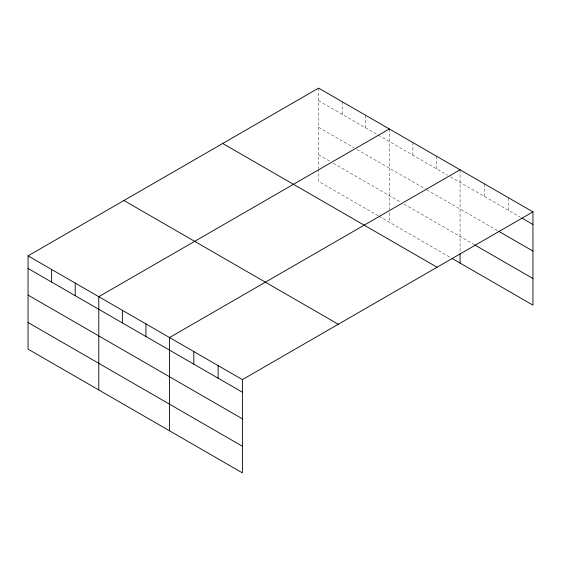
<?xml version="1.0" encoding="UTF-8"?>
<svg xmlns="http://www.w3.org/2000/svg" width="561" height="561" viewBox="0 0 561 561"><rect width="100%" height="100%" fill="white"/><g stroke="black" fill="none" stroke-linecap="round" stroke-linejoin="round"><path stroke-width="0.42" stroke-dasharray="2.81 2.1" d="M318.592 100.714L377.539 134.745M378.275 135.173L447.545 175.158M450.49 176.862L520.433 217.247M318.592 127.333L353.963 147.753M356.908 149.457L426.171 189.443M426.907 189.87L497.614 230.69M318.592 154.759L330.38 161.568M333.325 163.272L401.122 202.409M404.067 204.106L474.052 244.519M378.275 215.838L318.592 181.378L318.592 169.359M379.012 216.266L451.226 257.955M508.659 197.851L508.659 210.445M484.36 183.826L484.36 196.42M460.069 169.801L460.069 252.759M436.486 156.182L436.486 168.784M412.91 142.571L412.91 155.166M389.327 128.96L389.327 209.337M389.327 212.773L389.327 222.219M365.751 115.342L365.751 127.943M342.168 101.73L342.168 114.325M318.592 88.119L318.592 168.496"/><path stroke-width="0.84" d="M28.05 255.858L242.408 379.622L242.408 472.881L28.05 349.124L28.05 255.858L318.592 88.119L532.95 211.876L532.95 305.142L451.963 258.383M389.327 128.96L98.785 296.699L98.785 389.965M460.069 169.801L169.527 337.54L169.527 430.806M242.408 379.622L532.95 211.876M521.905 218.096L532.95 224.47M499.087 231.539L532.95 251.09M474.788 244.94L532.95 278.522M222.71 143.476L437.068 267.232M123.932 200.508L338.29 324.265M28.05 268.453L242.408 392.216M28.05 295.079L242.408 418.836M28.05 322.505L242.408 446.261M460.069 253.614L460.069 263.06M218.117 365.597L218.117 378.191M193.818 351.565L193.818 364.159M145.944 323.928L145.944 336.523M122.368 310.317L122.368 322.912M75.209 283.088L75.209 295.682M51.626 269.476L51.626 282.071"/></g></svg>
